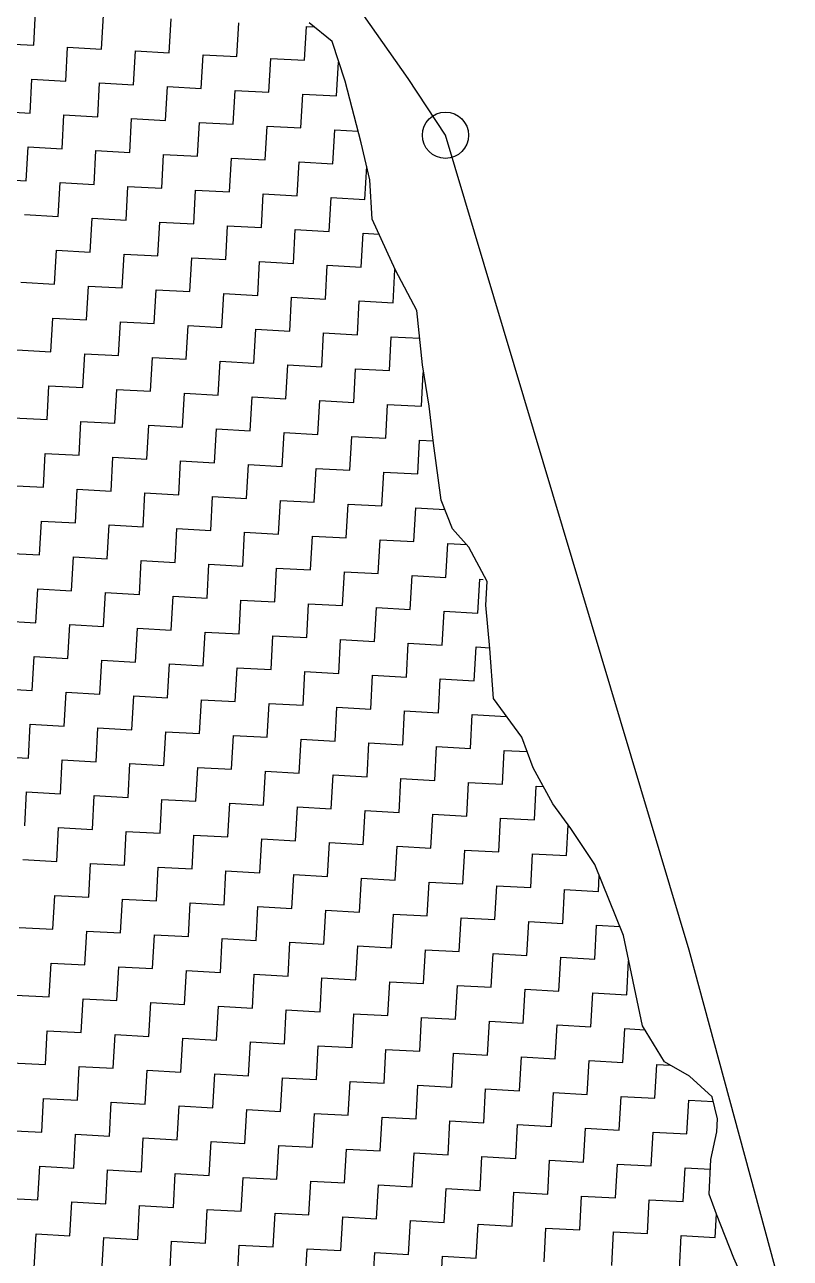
# Model space of a CAD drawing. Header units: metres. Extents: x 277693 to 280943, y 2038920 to 2043234.
# Drawn here: x 280109.1 to 280393.9, y 2041343.2 to 2041802.2 of the extents above; entities that cross this region are included whole.
import ezdxf

# ---------------------------------------------------------------- set-up
doc = ezdxf.new("R2010")
doc.units = ezdxf.units.M
doc.header["$MEASUREMENT"] = 0
doc.layers.add('POLY_HATCH', color=12, linetype='Continuous')
doc.layers.add('V_BOUND_LINE', color=7, linetype='Continuous')

# ---------------------------------------------------------------- blocks, each defined once
blk = doc.blocks.new('344')
blk.add_circle((280265.66, 2041761.04), 8.59)
at = {"layer": 'POLY_HATCH', "linetype": 'Continuous'}
for p, q in [((280112.52, 2041794.5), (280113.21, 2041807.09)), ((280137.71, 2041793.11), (280138.4, 2041805.7)), ((280162.9, 2041791.72), (280163.59, 2041804.31)), ((280188.09, 2041790.33), (280188.79, 2041802.93)), ((280213.28, 2041788.94), (280213.98, 2041801.54)), ((280213.98, 2041801.54), (280216.81, 2041801.38)), ((280099.92, 2041795.19), (280112.52, 2041794.5)), ((280124.42, 2041781.21), (280125.11, 2041793.8)), ((280125.11, 2041793.8), (280137.71, 2041793.11)), ((280149.61, 2041779.82), (280150.3, 2041792.41)), ((280150.3, 2041792.41), (280162.9, 2041791.72)), ((280174.8, 2041778.43), (280175.5, 2041791.02)), ((280175.5, 2041791.02), (280188.09, 2041790.33)), ((280199.99, 2041777.04), (280200.69, 2041789.64)), ((280200.69, 2041789.64), (280213.28, 2041788.94)), ((280225.18, 2041775.65), (280225.88, 2041788.25)), ((280225.88, 2041788.25), (280226.01, 2041788.24)), ((280111.13, 2041769.31), (280111.82, 2041781.9)), ((280111.82, 2041781.9), (280124.42, 2041781.21)), ((280136.32, 2041767.92), (280137.01, 2041780.51)), ((280137.01, 2041780.51), (280149.61, 2041779.82)), ((280161.51, 2041766.53), (280162.21, 2041779.12)), ((280162.21, 2041779.12), (280174.8, 2041778.43)), ((280186.7, 2041765.14), (280187.4, 2041777.73)), ((280187.4, 2041777.73), (280199.99, 2041777.04)), ((280211.89, 2041763.75), (280212.59, 2041776.35)), ((280212.59, 2041776.35), (280225.18, 2041775.65)), ((280098.53, 2041770), (280111.13, 2041769.31)), ((280123.03, 2041756.02), (280123.72, 2041768.61)), ((280123.72, 2041768.61), (280136.32, 2041767.92)), ((280148.22, 2041754.63), (280148.92, 2041767.22)), ((280148.92, 2041767.22), (280161.51, 2041766.53)), ((280173.41, 2041753.24), (280174.11, 2041765.83)), ((280174.11, 2041765.83), (280186.7, 2041765.14)), ((280198.6, 2041751.85), (280199.3, 2041764.44)), ((280199.3, 2041764.44), (280211.89, 2041763.75)), ((280223.79, 2041750.46), (280224.49, 2041763.05)), ((280224.49, 2041763.05), (280233.19, 2041762.57)), ((280109.74, 2041744.12), (280110.43, 2041756.71)), ((280110.43, 2041756.71), (280123.03, 2041756.02)), ((280134.93, 2041742.73), (280135.63, 2041755.32)), ((280135.63, 2041755.32), (280148.22, 2041754.63)), ((280160.12, 2041741.34), (280160.82, 2041753.93)), ((280160.82, 2041753.93), (280173.41, 2041753.24)), ((280185.31, 2041739.95), (280186.01, 2041752.54)), ((280186.01, 2041752.54), (280198.6, 2041751.85)), ((280210.5, 2041738.56), (280211.2, 2041751.15)), ((280211.2, 2041751.15), (280223.79, 2041750.46)), ((280235.69, 2041737.17), (280236.38, 2041749.54)), ((280097.14, 2041744.81), (280109.74, 2041744.12)), ((280121.64, 2041730.83), (280122.34, 2041743.42)), ((280122.34, 2041743.42), (280134.93, 2041742.73)), ((280146.83, 2041729.44), (280147.53, 2041742.03)), ((280147.53, 2041742.03), (280160.12, 2041741.34)), ((280172.02, 2041728.05), (280172.72, 2041740.64)), ((280172.72, 2041740.64), (280185.31, 2041739.95)), ((280197.21, 2041726.66), (280197.91, 2041739.25)), ((280197.91, 2041739.25), (280210.5, 2041738.56)), ((280222.4, 2041725.27), (280223.1, 2041737.86)), ((280223.1, 2041737.86), (280235.69, 2041737.17)), ((280109.04, 2041731.52), (280121.64, 2041730.83)), ((280133.54, 2041717.54), (280134.24, 2041730.13)), ((280134.24, 2041730.13), (280146.83, 2041729.44)), ((280158.73, 2041716.15), (280159.43, 2041728.74)), ((280159.43, 2041728.74), (280172.02, 2041728.05)), ((280183.92, 2041714.76), (280184.62, 2041727.35)), ((280184.62, 2041727.35), (280197.21, 2041726.66)), ((280209.11, 2041713.37), (280209.81, 2041725.96)), ((280209.81, 2041725.96), (280222.4, 2041725.27)), ((280234.3, 2041711.98), (280235, 2041724.57)), ((280235, 2041724.57), (280240.94, 2041724.25)), ((280120.25, 2041705.64), (280120.95, 2041718.23)), ((280120.95, 2041718.23), (280133.54, 2041717.54)), ((280145.44, 2041704.25), (280146.14, 2041716.84)), ((280146.14, 2041716.84), (280158.73, 2041716.15)), ((280170.63, 2041702.86), (280171.33, 2041715.45)), ((280171.33, 2041715.45), (280183.92, 2041714.76)), ((280195.82, 2041701.47), (280196.52, 2041714.06)), ((280196.52, 2041714.06), (280209.11, 2041713.37)), ((280221.01, 2041700.08), (280221.71, 2041712.67)), ((280221.71, 2041712.67), (280234.3, 2041711.98)), ((280246.2, 2041698.69), (280246.89, 2041711.13)), ((280107.66, 2041706.33), (280120.25, 2041705.64)), ((280132.15, 2041692.35), (280132.85, 2041704.94)), ((280132.85, 2041704.94), (280145.44, 2041704.25)), ((280157.34, 2041690.96), (280158.04, 2041703.55)), ((280158.04, 2041703.55), (280170.63, 2041702.86)), ((280182.53, 2041689.57), (280183.23, 2041702.16)), ((280183.23, 2041702.16), (280195.82, 2041701.47)), ((280207.72, 2041688.18), (280208.42, 2041700.77)), ((280208.42, 2041700.77), (280221.01, 2041700.08)), ((280232.91, 2041686.79), (280233.61, 2041699.38)), ((280233.61, 2041699.38), (280246.2, 2041698.69)), ((280118.86, 2041680.44), (280119.56, 2041693.04)), ((280119.56, 2041693.04), (280132.15, 2041692.35)), ((280144.05, 2041679.06), (280144.75, 2041691.65)), ((280144.75, 2041691.65), (280157.34, 2041690.96)), ((280169.24, 2041677.67), (280169.94, 2041690.26)), ((280169.94, 2041690.26), (280182.53, 2041689.57)), ((280194.43, 2041676.28), (280195.13, 2041688.87)), ((280195.13, 2041688.87), (280207.72, 2041688.18)), ((280219.62, 2041674.89), (280220.32, 2041687.48)), ((280220.32, 2041687.48), (280232.91, 2041686.79)), ((280244.82, 2041673.5), (280245.51, 2041686.09)), ((280245.51, 2041686.09), (280256.15, 2041685.51)), ((280106.27, 2041681.14), (280118.86, 2041680.44)), ((280130.76, 2041667.15), (280131.46, 2041679.75)), ((280131.46, 2041679.75), (280144.05, 2041679.06)), ((280155.95, 2041665.77), (280156.65, 2041678.36)), ((280156.65, 2041678.36), (280169.24, 2041677.67)), ((280181.14, 2041664.38), (280181.84, 2041676.97)), ((280181.84, 2041676.97), (280194.43, 2041676.28)), ((280206.33, 2041662.99), (280207.03, 2041675.58)), ((280207.03, 2041675.58), (280219.62, 2041674.89)), ((280231.53, 2041661.6), (280232.22, 2041674.19)), ((280232.22, 2041674.19), (280244.82, 2041673.5)), ((280256.72, 2041660.21), (280257.41, 2041672.8)), ((280257.41, 2041672.8), (280257.61, 2041672.79)), ((280117.47, 2041655.25), (280118.17, 2041667.85)), ((280118.17, 2041667.85), (280130.76, 2041667.15)), ((280142.66, 2041653.86), (280143.36, 2041666.46)), ((280143.36, 2041666.46), (280155.95, 2041665.77)), ((280167.85, 2041652.48), (280168.55, 2041665.07)), ((280168.55, 2041665.07), (280181.14, 2041664.38)), ((280193.04, 2041651.09), (280193.74, 2041663.68)), ((280193.74, 2041663.68), (280206.33, 2041662.99)), ((280218.24, 2041649.7), (280218.93, 2041662.29)), ((280218.93, 2041662.29), (280231.53, 2041661.6)), ((280243.43, 2041648.31), (280244.12, 2041660.9)), ((280244.12, 2041660.9), (280256.72, 2041660.21)), ((280104.88, 2041655.95), (280117.47, 2041655.25)), ((280129.37, 2041641.96), (280130.07, 2041654.56)), ((280130.07, 2041654.56), (280142.66, 2041653.86)), ((280154.56, 2041640.57), (280155.26, 2041653.17)), ((280155.26, 2041653.17), (280167.85, 2041652.48)), ((280179.75, 2041639.19), (280180.45, 2041651.78)), ((280180.45, 2041651.78), (280193.04, 2041651.09)), ((280204.95, 2041637.8), (280205.64, 2041650.39)), ((280205.64, 2041650.39), (280218.24, 2041649.7)), ((280230.14, 2041636.41), (280230.83, 2041649)), ((280230.83, 2041649), (280243.43, 2041648.31)), ((280255.33, 2041635.02), (280256.02, 2041647.61)), ((280256.02, 2041647.61), (280261.09, 2041647.33)), ((280116.08, 2041630.06), (280116.78, 2041642.66)), ((280116.78, 2041642.66), (280129.37, 2041641.96)), ((280141.27, 2041628.67), (280141.97, 2041641.27)), ((280141.97, 2041641.27), (280154.56, 2041640.57)), ((280166.46, 2041627.28), (280167.16, 2041639.88)), ((280167.16, 2041639.88), (280179.75, 2041639.19)), ((280191.66, 2041625.89), (280192.35, 2041638.49)), ((280192.35, 2041638.49), (280204.95, 2041637.8)), ((280216.85, 2041624.51), (280217.54, 2041637.1)), ((280217.54, 2041637.1), (280230.14, 2041636.41)), ((280242.04, 2041623.12), (280242.73, 2041635.71)), ((280242.73, 2041635.71), (280255.33, 2041635.02)), ((280103.49, 2041630.76), (280116.08, 2041630.06)), ((280127.98, 2041616.77), (280128.68, 2041629.37)), ((280128.68, 2041629.37), (280141.27, 2041628.67)), ((280153.17, 2041615.38), (280153.87, 2041627.98)), ((280153.87, 2041627.98), (280166.46, 2041627.28)), ((280178.37, 2041613.99), (280179.06, 2041626.59)), ((280179.06, 2041626.59), (280191.66, 2041625.89)), ((280203.56, 2041612.6), (280204.25, 2041625.2)), ((280204.25, 2041625.2), (280216.85, 2041624.51)), ((280228.75, 2041611.22), (280229.44, 2041623.81)), ((280229.44, 2041623.81), (280242.04, 2041623.12)), ((280253.94, 2041609.83), (280254.63, 2041622.42)), ((280254.63, 2041622.42), (280265.45, 2041621.82)), ((280114.69, 2041604.87), (280115.39, 2041617.47)), ((280115.39, 2041617.47), (280127.98, 2041616.77)), ((280139.88, 2041603.48), (280140.58, 2041616.08)), ((280140.58, 2041616.08), (280153.17, 2041615.38)), ((280165.08, 2041602.09), (280165.77, 2041614.69)), ((280165.77, 2041614.69), (280178.37, 2041613.99)), ((280190.27, 2041600.7), (280190.96, 2041613.3)), ((280190.96, 2041613.3), (280203.56, 2041612.6)), ((280215.46, 2041599.31), (280216.15, 2041611.91)), ((280216.15, 2041611.91), (280228.75, 2041611.22)), ((280240.65, 2041597.93), (280241.34, 2041610.52)), ((280241.34, 2041610.52), (280253.94, 2041609.83)), ((280102.1, 2041605.57), (280114.69, 2041604.87)), ((280265.84, 2041596.54), (280266.53, 2041609.13)), ((280266.53, 2041609.13), (280273.56, 2041608.74)), ((280126.59, 2041591.58), (280127.29, 2041604.18)), ((280127.29, 2041604.18), (280139.88, 2041603.48)), ((280151.79, 2041590.19), (280152.48, 2041602.79)), ((280152.48, 2041602.79), (280165.08, 2041602.09)), ((280176.98, 2041588.8), (280177.67, 2041601.4)), ((280177.67, 2041601.4), (280190.27, 2041600.7)), ((280202.17, 2041587.41), (280202.86, 2041600.01)), ((280202.86, 2041600.01), (280215.46, 2041599.31)), ((280227.36, 2041586.02), (280228.05, 2041598.62)), ((280228.05, 2041598.62), (280240.65, 2041597.93)), ((280252.55, 2041584.64), (280253.24, 2041597.23)), ((280253.24, 2041597.23), (280265.84, 2041596.54)), ((280113.3, 2041579.68), (280114, 2041592.28)), ((280114, 2041592.28), (280126.59, 2041591.58)), ((280277.74, 2041583.25), (280278.43, 2041595.84)), ((280278.43, 2041595.84), (280279.75, 2041595.77)), ((280138.49, 2041578.29), (280139.19, 2041590.89)), ((280139.19, 2041590.89), (280151.79, 2041590.19)), ((280163.69, 2041576.9), (280164.38, 2041589.5)), ((280164.38, 2041589.5), (280176.98, 2041588.8)), ((280188.88, 2041575.51), (280189.57, 2041588.11)), ((280189.57, 2041588.11), (280202.17, 2041587.41)), ((280214.07, 2041574.12), (280214.76, 2041586.72)), ((280214.76, 2041586.72), (280227.36, 2041586.02)), ((280239.26, 2041572.73), (280239.95, 2041585.33)), ((280239.95, 2041585.33), (280252.55, 2041584.64)), ((280264.45, 2041571.35), (280265.14, 2041583.94)), ((280265.14, 2041583.94), (280277.74, 2041583.25)), ((280100.71, 2041580.38), (280113.3, 2041579.68)), ((280125.2, 2041566.39), (280125.9, 2041578.99)), ((280125.9, 2041578.99), (280138.49, 2041578.29)), ((280150.4, 2041565), (280151.09, 2041577.6)), ((280151.09, 2041577.6), (280163.69, 2041576.9)), ((280175.59, 2041563.61), (280176.28, 2041576.21)), ((280176.28, 2041576.21), (280188.88, 2041575.51)), ((280200.78, 2041562.22), (280201.47, 2041574.82)), ((280201.47, 2041574.82), (280214.07, 2041574.12)), ((280225.97, 2041560.83), (280226.66, 2041573.43)), ((280226.66, 2041573.43), (280239.26, 2041572.73)), ((280251.16, 2041559.44), (280251.85, 2041572.04)), ((280251.85, 2041572.04), (280264.45, 2041571.35)), ((280276.35, 2041558.06), (280277.04, 2041570.65)), ((280277.04, 2041570.65), (280282.14, 2041570.37)), ((280111.91, 2041554.49), (280112.61, 2041567.09)), ((280112.61, 2041567.09), (280125.2, 2041566.39)), ((280137.11, 2041553.1), (280137.8, 2041565.7)), ((280137.8, 2041565.7), (280150.4, 2041565)), ((280162.3, 2041551.71), (280162.99, 2041564.31)), ((280162.99, 2041564.31), (280175.59, 2041563.61)), ((280187.49, 2041550.32), (280188.18, 2041562.92)), ((280188.18, 2041562.92), (280200.78, 2041562.22)), ((280212.68, 2041548.93), (280213.37, 2041561.53)), ((280213.37, 2041561.53), (280225.97, 2041560.83)), ((280237.87, 2041547.54), (280238.56, 2041560.14)), ((280238.56, 2041560.14), (280251.16, 2041559.44)), ((280099.32, 2041555.19), (280111.91, 2041554.49)), ((280263.06, 2041546.15), (280263.75, 2041558.75)), ((280263.75, 2041558.75), (280276.35, 2041558.06)), ((280123.82, 2041541.2), (280124.51, 2041553.8)), ((280124.51, 2041553.8), (280137.11, 2041553.1)), ((280149.01, 2041539.81), (280149.7, 2041552.41)), ((280149.7, 2041552.41), (280162.3, 2041551.71)), ((280174.2, 2041538.42), (280174.89, 2041551.02)), ((280174.89, 2041551.02), (280187.49, 2041550.32)), ((280199.39, 2041537.03), (280200.08, 2041549.63)), ((280200.08, 2041549.63), (280212.68, 2041548.93)), ((280224.58, 2041535.64), (280225.27, 2041548.24)), ((280225.27, 2041548.24), (280237.87, 2041547.54)), ((280249.77, 2041534.25), (280250.46, 2041546.85)), ((280250.46, 2041546.85), (280263.06, 2041546.15)), ((280110.53, 2041529.3), (280111.22, 2041541.9)), ((280111.22, 2041541.9), (280123.82, 2041541.2)), ((280274.96, 2041532.86), (280275.65, 2041545.46)), ((280275.65, 2041545.46), (280288.25, 2041544.77)), ((280288.25, 2041544.77), (280288.26, 2041545.02)), ((280135.72, 2041527.91), (280136.41, 2041540.51)), ((280136.41, 2041540.51), (280149.01, 2041539.81)), ((280160.91, 2041526.52), (280161.6, 2041539.12)), ((280161.6, 2041539.12), (280174.2, 2041538.42)), ((280186.1, 2041525.13), (280186.79, 2041537.73)), ((280186.79, 2041537.73), (280199.39, 2041537.03)), ((280211.29, 2041523.74), (280211.98, 2041536.34)), ((280211.98, 2041536.34), (280224.58, 2041535.64)), ((280236.48, 2041522.35), (280237.17, 2041534.95)), ((280237.17, 2041534.95), (280249.77, 2041534.25)), ((280261.67, 2041520.96), (280262.36, 2041533.56)), ((280262.36, 2041533.56), (280274.96, 2041532.86)), ((280286.86, 2041519.57), (280287.56, 2041532.17)), ((280287.56, 2041532.17), (280296.05, 2041531.7)), ((280097.93, 2041529.99), (280110.53, 2041529.3)), ((280122.43, 2041516.01), (280123.12, 2041528.61)), ((280123.12, 2041528.61), (280135.72, 2041527.91)), ((280147.62, 2041514.62), (280148.31, 2041527.22)), ((280148.31, 2041527.22), (280160.91, 2041526.52)), ((280172.81, 2041513.23), (280173.5, 2041525.83)), ((280173.5, 2041525.83), (280186.1, 2041525.13)), ((280198, 2041511.84), (280198.69, 2041524.44)), ((280198.69, 2041524.44), (280211.29, 2041523.74)), ((280223.19, 2041510.45), (280223.88, 2041523.05)), ((280223.88, 2041523.05), (280236.48, 2041522.35)), ((280248.38, 2041509.06), (280249.07, 2041521.66)), ((280249.07, 2041521.66), (280261.67, 2041520.96)), ((280273.57, 2041507.67), (280274.27, 2041520.27)), ((280274.27, 2041520.27), (280286.86, 2041519.57)), ((280298.76, 2041506.28), (280299.46, 2041518.88)), ((280299.46, 2041518.88), (280302.06, 2041518.74)), ((280109.14, 2041504.11), (280109.83, 2041516.7)), ((280109.83, 2041516.7), (280122.43, 2041516.01)), ((280134.33, 2041502.72), (280135.02, 2041515.32)), ((280135.02, 2041515.32), (280147.62, 2041514.62)), ((280159.52, 2041501.33), (280160.21, 2041513.93)), ((280160.21, 2041513.93), (280172.81, 2041513.23)), ((280184.71, 2041499.94), (280185.4, 2041512.54)), ((280185.4, 2041512.54), (280198, 2041511.84)), ((280209.9, 2041498.55), (280210.59, 2041511.15)), ((280210.59, 2041511.15), (280223.19, 2041510.45)), ((280235.09, 2041497.16), (280235.78, 2041509.76)), ((280235.78, 2041509.76), (280248.38, 2041509.06)), ((280260.28, 2041495.77), (280260.98, 2041508.37)), ((280260.98, 2041508.37), (280273.57, 2041507.67)), ((280285.47, 2041494.38), (280286.17, 2041506.98)), ((280286.17, 2041506.98), (280298.76, 2041506.28)), ((280310.66, 2041492.99), (280311.3, 2041504.52)), ((280121.04, 2041490.82), (280121.73, 2041503.41)), ((280121.73, 2041503.41), (280134.33, 2041502.72)), ((280146.23, 2041489.43), (280146.92, 2041502.03)), ((280146.92, 2041502.03), (280159.52, 2041501.33)), ((280171.42, 2041488.04), (280172.11, 2041500.64)), ((280172.11, 2041500.64), (280184.71, 2041499.94)), ((280196.61, 2041486.65), (280197.3, 2041499.25)), ((280197.3, 2041499.25), (280209.9, 2041498.55)), ((280221.8, 2041485.26), (280222.49, 2041497.86)), ((280222.49, 2041497.86), (280235.09, 2041497.16)), ((280246.99, 2041483.87), (280247.69, 2041496.47)), ((280247.69, 2041496.47), (280260.28, 2041495.77)), ((280108.44, 2041491.51), (280121.04, 2041490.82)), ((280272.18, 2041482.48), (280272.88, 2041495.08)), ((280272.88, 2041495.08), (280285.47, 2041494.38)), ((280297.37, 2041481.09), (280298.07, 2041493.69)), ((280298.07, 2041493.69), (280310.66, 2041492.99)), ((280132.94, 2041477.53), (280133.63, 2041490.12)), ((280133.63, 2041490.12), (280146.23, 2041489.43)), ((280158.13, 2041476.14), (280158.82, 2041488.74)), ((280158.82, 2041488.74), (280171.42, 2041488.04)), ((280183.32, 2041474.75), (280184.01, 2041487.35)), ((280184.01, 2041487.35), (280196.61, 2041486.65)), ((280208.51, 2041473.36), (280209.2, 2041485.96)), ((280209.2, 2041485.96), (280221.8, 2041485.26)), ((280233.7, 2041471.97), (280234.4, 2041484.57)), ((280234.4, 2041484.57), (280246.99, 2041483.87)), ((280258.89, 2041470.58), (280259.59, 2041483.18)), ((280259.59, 2041483.18), (280272.18, 2041482.48)), ((280284.08, 2041469.19), (280284.78, 2041481.79)), ((280284.78, 2041481.79), (280297.37, 2041481.09)), ((280322.56, 2041479.7), (280322.89, 2041485.7)), ((280119.65, 2041465.63), (280120.34, 2041478.22)), ((280120.34, 2041478.22), (280132.94, 2041477.53)), ((280144.84, 2041464.24), (280145.53, 2041476.83)), ((280145.53, 2041476.83), (280158.13, 2041476.14)), ((280309.27, 2041467.8), (280309.97, 2041480.4)), ((280309.97, 2041480.4), (280322.56, 2041479.7)), ((280170.03, 2041462.85), (280170.72, 2041475.44)), ((280170.72, 2041475.44), (280183.32, 2041474.75)), ((280195.22, 2041461.46), (280195.91, 2041474.06)), ((280195.91, 2041474.06), (280208.51, 2041473.36)), ((280220.41, 2041460.07), (280221.11, 2041472.67)), ((280221.11, 2041472.67), (280233.7, 2041471.97)), ((280245.6, 2041458.68), (280246.3, 2041471.28)), ((280246.3, 2041471.28), (280258.89, 2041470.58)), ((280270.79, 2041457.29), (280271.49, 2041469.89)), ((280271.49, 2041469.89), (280284.08, 2041469.19)), ((280295.98, 2041455.9), (280296.68, 2041468.5)), ((280296.68, 2041468.5), (280309.27, 2041467.8)), ((280107.05, 2041466.32), (280119.65, 2041465.63)), ((280131.55, 2041452.34), (280132.24, 2041464.93)), ((280132.24, 2041464.93), (280144.84, 2041464.24)), ((280156.74, 2041450.95), (280157.43, 2041463.54)), ((280157.43, 2041463.54), (280170.03, 2041462.85)), ((280321.17, 2041454.51), (280321.87, 2041467.11)), ((280321.87, 2041467.11), (280330.59, 2041466.63)), ((280181.93, 2041449.56), (280182.62, 2041462.15)), ((280182.62, 2041462.15), (280195.22, 2041461.46)), ((280207.12, 2041448.17), (280207.82, 2041460.77)), ((280207.82, 2041460.77), (280220.41, 2041460.07)), ((280232.31, 2041446.78), (280233.01, 2041459.38)), ((280233.01, 2041459.38), (280245.6, 2041458.68)), ((280257.5, 2041445.39), (280258.2, 2041457.99)), ((280258.2, 2041457.99), (280270.79, 2041457.29)), ((280282.69, 2041444), (280283.39, 2041456.6)), ((280283.39, 2041456.6), (280295.98, 2041455.9)), ((280307.88, 2041442.61), (280308.58, 2041455.21)), ((280308.58, 2041455.21), (280321.17, 2041454.51)), ((280333.07, 2041441.22), (280333.77, 2041453.82)), ((280333.77, 2041453.82), (280333.91, 2041453.81)), ((280118.26, 2041440.44), (280118.95, 2041453.03)), ((280118.95, 2041453.03), (280131.55, 2041452.34)), ((280143.45, 2041439.05), (280144.14, 2041451.64)), ((280144.14, 2041451.64), (280156.74, 2041450.95)), ((280168.64, 2041437.66), (280169.33, 2041450.25)), ((280169.33, 2041450.25), (280181.93, 2041449.56)), ((280193.83, 2041436.27), (280194.53, 2041448.86)), ((280194.53, 2041448.86), (280207.12, 2041448.17)), ((280219.02, 2041434.88), (280219.72, 2041447.48)), ((280219.72, 2041447.48), (280232.31, 2041446.78)), ((280244.21, 2041433.49), (280244.91, 2041446.09)), ((280244.91, 2041446.09), (280257.5, 2041445.39)), ((280269.4, 2041432.1), (280270.1, 2041444.7)), ((280270.1, 2041444.7), (280282.69, 2041444)), ((280105.66, 2041441.13), (280118.26, 2041440.44)), ((280294.59, 2041430.71), (280295.29, 2041443.31)), ((280295.29, 2041443.31), (280307.88, 2041442.61)), ((280319.78, 2041429.32), (280320.48, 2041441.92)), ((280320.48, 2041441.92), (280333.07, 2041441.22)), ((280130.16, 2041427.15), (280130.85, 2041439.74)), ((280130.85, 2041439.74), (280143.45, 2041439.05)), ((280155.35, 2041425.76), (280156.04, 2041438.35)), ((280156.04, 2041438.35), (280168.64, 2041437.66)), ((280180.54, 2041424.37), (280181.24, 2041436.96)), ((280181.24, 2041436.96), (280193.83, 2041436.27)), ((280205.73, 2041422.98), (280206.43, 2041435.57)), ((280206.43, 2041435.57), (280219.02, 2041434.88)), ((280230.92, 2041421.59), (280231.62, 2041434.19)), ((280231.62, 2041434.19), (280244.21, 2041433.49)), ((280256.11, 2041420.2), (280256.81, 2041432.8)), ((280256.81, 2041432.8), (280269.4, 2041432.1)), ((280281.3, 2041418.81), (280282, 2041431.41)), ((280282, 2041431.41), (280294.59, 2041430.71)), ((280116.87, 2041415.25), (280117.56, 2041427.84)), ((280117.56, 2041427.84), (280130.16, 2041427.15)), ((280142.06, 2041413.86), (280142.75, 2041426.45)), ((280142.75, 2041426.45), (280155.35, 2041425.76)), ((280306.49, 2041417.42), (280307.19, 2041430.02)), ((280307.19, 2041430.02), (280319.78, 2041429.32)), ((280331.69, 2041416.03), (280332.38, 2041428.63)), ((280332.38, 2041428.63), (280339.83, 2041428.22)), ((280167.25, 2041412.47), (280167.94, 2041425.06)), ((280167.94, 2041425.06), (280180.54, 2041424.37)), ((280192.44, 2041411.08), (280193.14, 2041423.67)), ((280193.14, 2041423.67), (280205.73, 2041422.98)), ((280217.63, 2041409.69), (280218.33, 2041422.28)), ((280218.33, 2041422.28), (280230.92, 2041421.59)), ((280242.82, 2041408.3), (280243.52, 2041420.9)), ((280243.52, 2041420.9), (280256.11, 2041420.2)), ((280268.01, 2041406.91), (280268.71, 2041419.51)), ((280268.71, 2041419.51), (280281.3, 2041418.81)), ((280293.2, 2041405.52), (280293.9, 2041418.12)), ((280293.9, 2041418.12), (280306.49, 2041417.42)), ((280104.27, 2041415.94), (280116.87, 2041415.25)), ((280128.77, 2041401.96), (280129.46, 2041414.55)), ((280129.46, 2041414.55), (280142.06, 2041413.86)), ((280153.96, 2041400.57), (280154.65, 2041413.16)), ((280154.65, 2041413.16), (280167.25, 2041412.47)), ((280318.39, 2041404.13), (280319.09, 2041416.73)), ((280319.09, 2041416.73), (280331.69, 2041416.03)), ((280343.59, 2041402.74), (280344.28, 2041415.34)), ((280344.28, 2041415.34), (280349.29, 2041415.06)), ((280179.15, 2041399.18), (280179.85, 2041411.77)), ((280179.85, 2041411.77), (280192.44, 2041411.08)), ((280204.34, 2041397.79), (280205.04, 2041410.38)), ((280205.04, 2041410.38), (280217.63, 2041409.69)), ((280229.53, 2041396.4), (280230.23, 2041408.99)), ((280230.23, 2041408.99), (280242.82, 2041408.3)), ((280254.72, 2041395.01), (280255.42, 2041407.61)), ((280255.42, 2041407.61), (280268.01, 2041406.91)), ((280279.91, 2041393.62), (280280.61, 2041406.22)), ((280280.61, 2041406.22), (280293.2, 2041405.52)), ((280305.1, 2041392.23), (280305.8, 2041404.83)), ((280305.8, 2041404.83), (280318.39, 2041404.13)), ((280330.3, 2041390.84), (280330.99, 2041403.44)), ((280330.99, 2041403.44), (280343.59, 2041402.74)), ((280115.48, 2041390.06), (280116.17, 2041402.65)), ((280116.17, 2041402.65), (280128.77, 2041401.96)), ((280140.67, 2041388.67), (280141.36, 2041401.26)), ((280141.36, 2041401.26), (280153.96, 2041400.57)), ((280165.86, 2041387.28), (280166.56, 2041399.87)), ((280166.56, 2041399.87), (280179.15, 2041399.18)), ((280355.49, 2041389.45), (280356.18, 2041402.05)), ((280356.18, 2041402.05), (280365.32, 2041401.54)), ((280191.05, 2041385.89), (280191.75, 2041398.48)), ((280191.75, 2041398.48), (280204.34, 2041397.79)), ((280216.24, 2041384.5), (280216.94, 2041397.09)), ((280216.94, 2041397.09), (280229.53, 2041396.4)), ((280241.43, 2041383.11), (280242.13, 2041395.7)), ((280242.13, 2041395.7), (280254.72, 2041395.01)), ((280266.62, 2041381.72), (280267.32, 2041394.32)), ((280267.32, 2041394.32), (280279.91, 2041393.62)), ((280102.88, 2041390.75), (280115.48, 2041390.06)), ((280291.81, 2041380.33), (280292.51, 2041392.93)), ((280292.51, 2041392.93), (280305.1, 2041392.23)), ((280317.01, 2041378.94), (280317.7, 2041391.54)), ((280317.7, 2041391.54), (280330.3, 2041390.84)), ((280342.2, 2041377.55), (280342.89, 2041390.15)), ((280342.89, 2041390.15), (280355.49, 2041389.45)), ((280127.38, 2041376.77), (280128.07, 2041389.36)), ((280128.07, 2041389.36), (280140.67, 2041388.67)), ((280152.57, 2041375.38), (280153.27, 2041387.97)), ((280153.27, 2041387.97), (280165.86, 2041387.28)), ((280177.76, 2041373.99), (280178.46, 2041386.58)), ((280178.46, 2041386.58), (280191.05, 2041385.89)), ((280202.95, 2041372.6), (280203.65, 2041385.19)), ((280203.65, 2041385.19), (280216.24, 2041384.5)), ((280228.14, 2041371.21), (280228.84, 2041383.8)), ((280228.84, 2041383.8), (280241.43, 2041383.11)), ((280253.33, 2041369.82), (280254.03, 2041382.41)), ((280254.03, 2041382.41), (280266.62, 2041381.72)), ((280278.52, 2041368.43), (280279.22, 2041381.03)), ((280279.22, 2041381.03), (280291.81, 2041380.33)), ((280114.09, 2041364.87), (280114.78, 2041377.46)), ((280114.78, 2041377.46), (280127.38, 2041376.77)), ((280139.28, 2041363.48), (280139.98, 2041376.07)), ((280139.98, 2041376.07), (280152.57, 2041375.38)), ((280303.72, 2041367.04), (280304.41, 2041379.64)), ((280304.41, 2041379.64), (280317.01, 2041378.94)), ((280328.91, 2041365.65), (280329.6, 2041378.25)), ((280329.6, 2041378.25), (280342.2, 2041377.55)), ((280354.1, 2041364.26), (280354.79, 2041376.86)), ((280354.79, 2041376.86), (280364.23, 2041376.34)), ((280164.47, 2041362.09), (280165.17, 2041374.68)), ((280165.17, 2041374.68), (280177.76, 2041373.99)), ((280189.66, 2041360.7), (280190.36, 2041373.29)), ((280190.36, 2041373.29), (280202.95, 2041372.6)), ((280214.85, 2041359.31), (280215.55, 2041371.9)), ((280215.55, 2041371.9), (280228.14, 2041371.21)), ((280240.04, 2041357.92), (280240.74, 2041370.51)), ((280240.74, 2041370.51), (280253.33, 2041369.82)), ((280265.23, 2041356.53), (280265.93, 2041369.12)), ((280265.93, 2041369.12), (280278.52, 2041368.43)), ((280290.43, 2041355.14), (280291.12, 2041367.74)), ((280291.12, 2041367.74), (280303.72, 2041367.04)), ((280101.49, 2041365.56), (280114.09, 2041364.87)), ((280125.99, 2041351.58), (280126.69, 2041364.17)), ((280126.69, 2041364.17), (280139.28, 2041363.48)), ((280151.18, 2041350.19), (280151.88, 2041362.78)), ((280151.88, 2041362.78), (280164.47, 2041362.09)), ((280315.62, 2041353.75), (280316.31, 2041366.35)), ((280316.31, 2041366.35), (280328.91, 2041365.65)), ((280340.81, 2041352.36), (280341.5, 2041364.96)), ((280341.5, 2041364.96), (280354.1, 2041364.26)), ((280176.37, 2041348.8), (280177.07, 2041361.39)), ((280177.07, 2041361.39), (280189.66, 2041360.7)), ((280201.56, 2041347.41), (280202.26, 2041360)), ((280202.26, 2041360), (280214.85, 2041359.31)), ((280226.75, 2041346.02), (280227.45, 2041358.61)), ((280227.45, 2041358.61), (280240.04, 2041357.92)), ((280366, 2041350.97), (280366.48, 2041359.78)), ((280251.94, 2041344.63), (280252.64, 2041357.22)), ((280252.64, 2041357.22), (280265.23, 2041356.53)), ((280277.14, 2041343.24), (280277.83, 2041355.83)), ((280277.83, 2041355.83), (280290.43, 2041355.14)), ((280302.33, 2041341.85), (280303.02, 2041354.44)), ((280303.02, 2041354.44), (280315.62, 2041353.75)), ((280327.52, 2041340.46), (280328.21, 2041353.06)), ((280328.21, 2041353.06), (280340.81, 2041352.36)), ((280112.7, 2041339.67), (280113.4, 2041352.27)), ((280113.4, 2041352.27), (280125.99, 2041351.58)), ((280137.89, 2041338.29), (280138.59, 2041350.88)), ((280138.59, 2041350.88), (280151.18, 2041350.19)), ((280163.08, 2041336.9), (280163.78, 2041349.49)), ((280163.78, 2041349.49), (280176.37, 2041348.8)), ((280352.71, 2041339.07), (280353.4, 2041351.67)), ((280353.4, 2041351.67), (280366, 2041350.97)), ((280188.27, 2041335.51), (280188.97, 2041348.1)), ((280188.97, 2041348.1), (280201.56, 2041347.41)), ((280213.46, 2041334.12), (280214.16, 2041346.71)), ((280214.16, 2041346.71), (280226.75, 2041346.02)), ((280238.65, 2041332.73), (280239.35, 2041345.32)), ((280239.35, 2041345.32), (280251.94, 2041344.63)), ((280263.85, 2041331.34), (280264.54, 2041343.93)), ((280264.54, 2041343.93), (280277.14, 2041343.24))]:
    blk.add_line(p, q, dxfattribs=at)
at = {"layer": 'POLY_HATCH'}
for p, q in [((280223.5, 2041795.93), (280215.01, 2041802.85)), ((280228.33, 2041781.16), (280223.5, 2041795.93)), ((280234.32, 2041758.27), (280228.33, 2041781.16)), ((280237.59, 2041744.4), (280234.32, 2041758.27)), ((280238.4, 2041729.85), (280237.59, 2041744.4)), ((280247.02, 2041710.84), (280238.4, 2041729.85)), ((280255.07, 2041695.89), (280247.02, 2041710.84)), ((280257.17, 2041675.63), (280255.07, 2041695.89)), ((280259.55, 2041660.2), (280257.17, 2041675.63)), ((280261.2, 2041646.41), (280259.55, 2041660.2)), ((280264.07, 2041625.3), (280261.2, 2041646.41)), ((280268.32, 2041614.59), (280264.07, 2041625.3)), ((280274.39, 2041607.81), (280268.32, 2041614.59)), ((280281.14, 2041595.05), (280274.39, 2041607.81)), ((280280.65, 2041586.21), (280281.14, 2041595.05)), ((280282.18, 2041570.02), (280280.65, 2041586.21)), ((280283.57, 2041551.41), (280282.18, 2041570.02)), ((280294.07, 2041537.13), (280283.57, 2041551.41)), ((280298.27, 2041525.62), (280294.07, 2041537.13)), ((280305.6, 2041512.32), (280298.27, 2041525.62)), ((280312.34, 2041503.09), (280305.6, 2041512.32)), ((280321.28, 2041489.7), (280312.34, 2041503.09)), ((280331.92, 2041463.33), (280321.28, 2041489.7)), ((280338.96, 2041429.66), (280331.92, 2041463.33)), ((280347.09, 2041416.32), (280338.96, 2041429.66)), ((280356.47, 2041410.96), (280347.09, 2041416.32)), ((280364.91, 2041403.25), (280356.47, 2041410.96)), ((280366.88, 2041395.08), (280364.91, 2041403.25)), ((280366.61, 2041390.26), (280366.88, 2041395.08)), ((280364.43, 2041379.91), (280366.61, 2041390.26)), ((280363.72, 2041367.06), (280364.43, 2041379.91)), ((280366.54, 2041359.65), (280363.72, 2041367.06)), ((280372.88, 2041343.18), (280366.54, 2041359.65)), ((280381.51, 2041324.18), (280372.88, 2041343.18))]:
    blk.add_line(p, q, dxfattribs=at)
at = {"layer": 'V_BOUND_LINE'}
for p, q in [((280251.85, 2041782.2), (280166.03, 2041904.05)), ((280265.66, 2041761.04), (280251.85, 2041782.2)), ((280356.37, 2041457.85), (280265.66, 2041761.04)), ((280393.95, 2041318.83), (280356.37, 2041457.85))]:
    blk.add_line(p, q, dxfattribs=at)

msp = doc.modelspace()

# ---------------------------------------------------------------- block references
msp.add_blockref('344', (0, 0))

doc.saveas('drawing.dxf')
